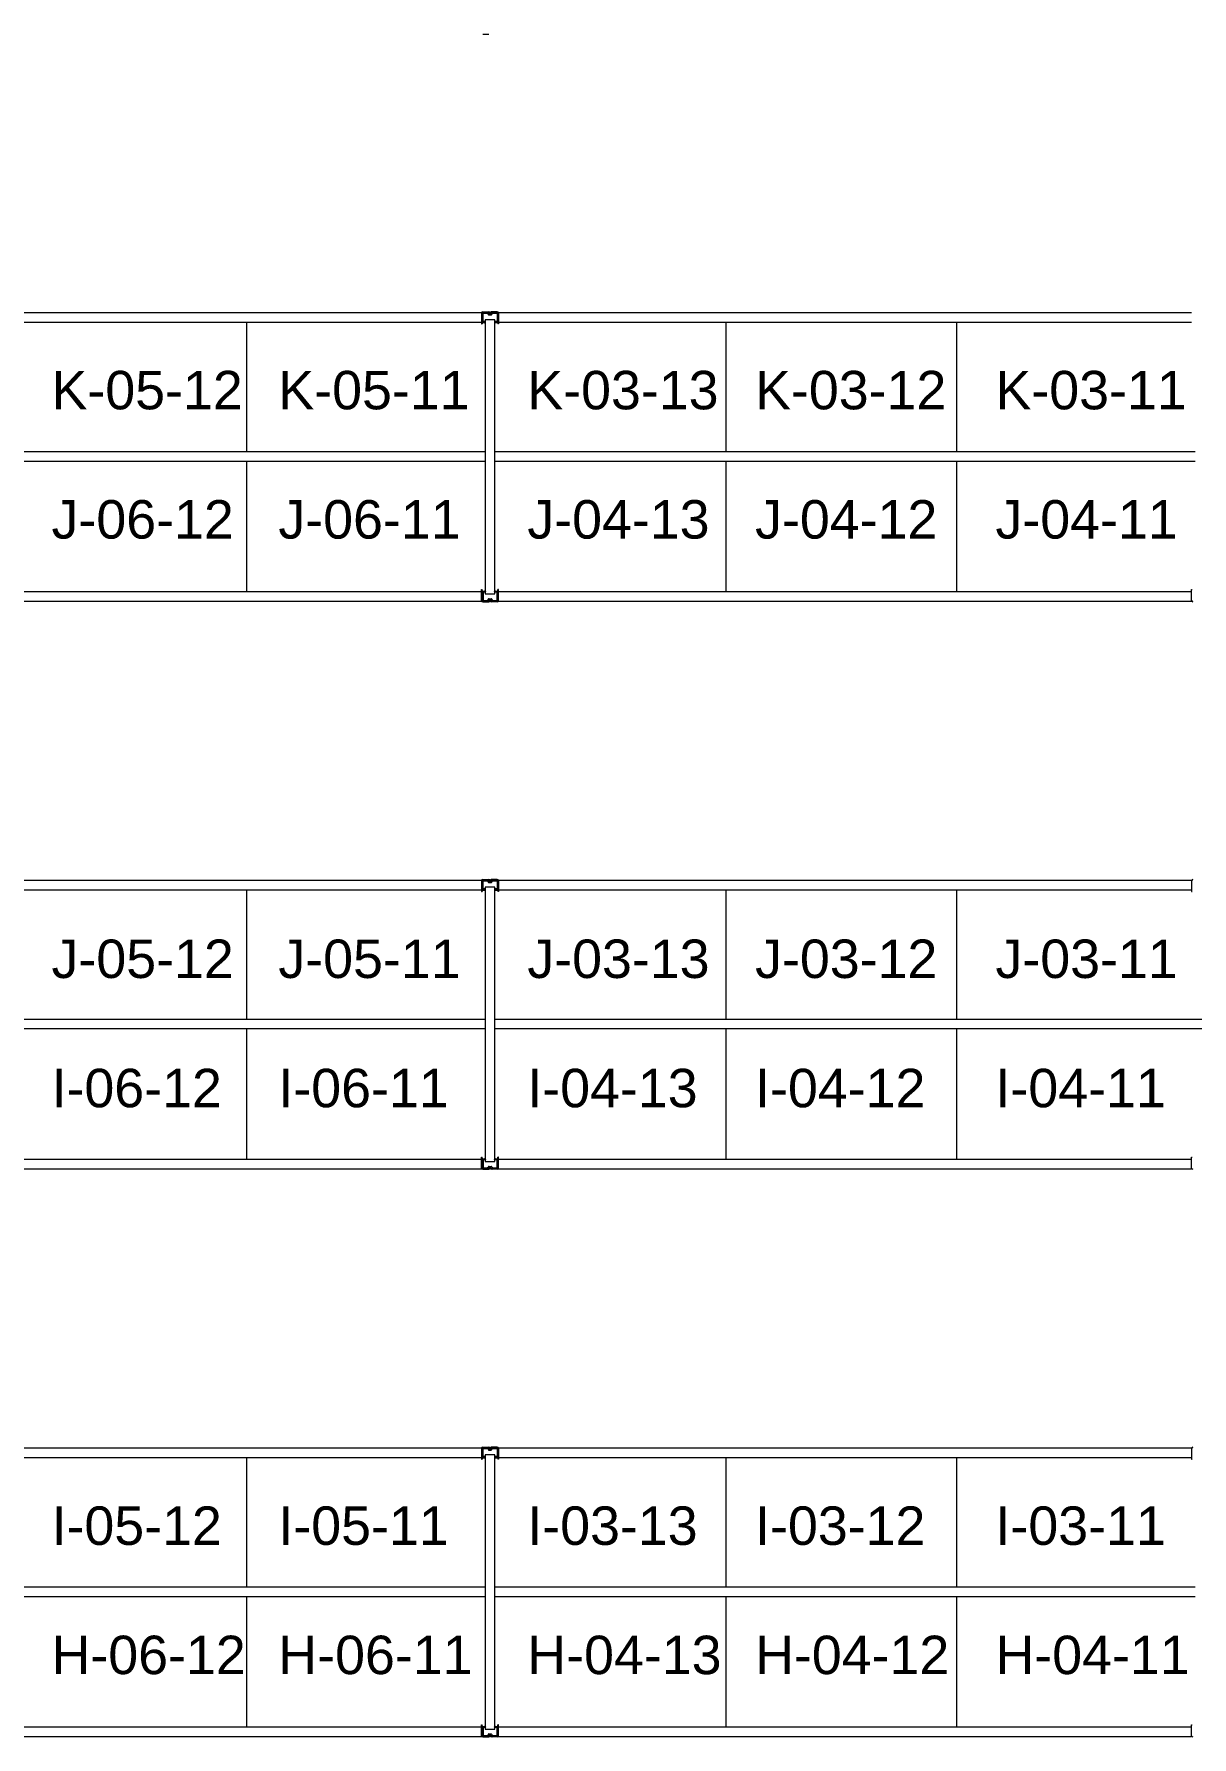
# Model space of a CAD drawing. Header units: inches. Extents: x 2743 to 10591, y -1604 to 5792.
# Drawn here: x 4369.5 to 4610.3, y 4339.9 to 4693.9 of the extents above; entities that cross this region are included whole.
import ezdxf

# ---------------------------------------------------------------- set-up
doc = ezdxf.new("R2010")
doc.units = ezdxf.units.IN
doc.header["$LTSCALE"] = 0.1875
doc.header["$MEASUREMENT"] = 0
for name, color, linetype, lineweight in [('22 Dimension', 7, 'Continuous', 5), ('32 Echelle', 160, 'Continuous', 15), ('33 Poutre', 30, 'Continuous', 15)]:
    doc.layers.add(name, color=color, linetype=linetype, lineweight=lineweight)
doc.styles.add('arial', font='')
doc.styles.get('arial').set_extended_font_data('Arial')

msp = doc.modelspace()

# ---------------------------------------------------------------- hatches: boundary and pattern name
at = {"layer": '32 Echelle'}
for points in [[(4463.33373, 4633.81503), (4463.33373, 4634.00253), (4463.14623, 4634.00253)], [(4463.33373, 4633.81503), (4463.33373, 4634.00253), (4463.14623, 4634.00253)], [(4465.33373, 4633.81503), (4465.33373, 4634.00253), (4465.52123, 4634.00253)], [(4465.33373, 4633.81503), (4465.33373, 4634.00253), (4465.52123, 4634.00253)], [(4463.33373, 4578.19003), (4463.33373, 4578.00253), (4463.14623, 4578.00253)], [(4463.33373, 4578.19003), (4463.33373, 4578.00253), (4463.14623, 4578.00253)], [(4465.33373, 4578.19003), (4465.33373, 4578.00253), (4465.52123, 4578.00253)], [(4465.33373, 4578.19003), (4465.33373, 4578.00253), (4465.52123, 4578.00253)], [(4463.33373, 4515.81503), (4463.33373, 4516.00253), (4463.14623, 4516.00253)], [(4463.33373, 4515.81503), (4463.33373, 4516.00253), (4463.14623, 4516.00253)], [(4465.33373, 4515.81503), (4465.33373, 4516.00253), (4465.52123, 4516.00253)], [(4465.33373, 4515.81503), (4465.33373, 4516.00253), (4465.52123, 4516.00253)], [(4463.33373, 4460.19003), (4463.33373, 4460.00253), (4463.14623, 4460.00253)], [(4463.33373, 4460.19003), (4463.33373, 4460.00253), (4463.14623, 4460.00253)], [(4465.33373, 4460.19003), (4465.33373, 4460.00253), (4465.52123, 4460.00253)], [(4465.33373, 4460.19003), (4465.33373, 4460.00253), (4465.52123, 4460.00253)], [(4463.33373, 4397.81503), (4463.33373, 4398.00253), (4463.14623, 4398.00253)], [(4463.33373, 4397.81503), (4463.33373, 4398.00253), (4463.14623, 4398.00253)], [(4465.33373, 4397.81503), (4465.33373, 4398.00253), (4465.52123, 4398.00253)], [(4465.33373, 4397.81503), (4465.33373, 4398.00253), (4465.52123, 4398.00253)], [(4463.33373, 4342.19003), (4463.33373, 4342.00253), (4463.14623, 4342.00253)], [(4463.33373, 4342.19003), (4463.33373, 4342.00253), (4463.14623, 4342.00253)], [(4465.33373, 4342.19003), (4465.33373, 4342.00253), (4465.52123, 4342.00253)], [(4465.33373, 4342.19003), (4465.33373, 4342.00253), (4465.52123, 4342.00253)]]:
    msp.add_hatch(color=256, dxfattribs=at).paths.add_polyline_path(points)

# ---------------------------------------------------------------- linework, layer by layer
at = {"layer": '22 Dimension'}
for p, q in [((4413.70873, 4634.00253), (4413.70873, 4607.00253)), ((4513.33373, 4634.00253), (4513.33373, 4607.00253)), ((4561.33373, 4634.00253), (4561.33373, 4607.00253)), ((4463.33373, 4607.00253), (4170.08373, 4607.00253)), ((4610.95873, 4607.00253), (4465.33373, 4607.00253)), ((4463.33373, 4605.00253), (4170.08373, 4605.00253)), ((4413.70873, 4605.00253), (4413.70873, 4578.00253)), ((4610.95873, 4605.00253), (4465.33373, 4605.00253)), ((4513.33373, 4605.00253), (4513.33373, 4578.00253)), ((4561.33373, 4605.00253), (4561.33373, 4578.00253)), ((4413.70873, 4516.00253), (4413.70873, 4489.00253)), ((4513.33373, 4516.00253), (4513.33373, 4489.00253)), ((4561.33373, 4516.00253), (4561.33373, 4489.00253)), ((4463.33373, 4489.00253), (4317.70873, 4489.00253)), ((4758.58373, 4489.00253), (4465.33373, 4489.00253)), ((4463.33373, 4487.08616), (4317.70873, 4487.08616)), ((4413.70873, 4487.08616), (4413.70873, 4460.00253)), ((4758.58373, 4487.08616), (4465.33373, 4487.08616)), ((4513.33373, 4487.08616), (4513.33373, 4460.00253)), ((4561.33373, 4487.08616), (4561.33373, 4460.00253)), ((4413.70873, 4398.00253), (4413.70873, 4371.00253)), ((4513.33373, 4398.00253), (4513.33373, 4371.00253)), ((4561.33373, 4398.00253), (4561.33373, 4371.00253)), ((4463.33373, 4371.00253), (4317.70873, 4371.00253)), ((4463.33373, 4369.00253), (4317.70873, 4369.00253)), ((4413.70873, 4369.00253), (4413.70873, 4342.00253)), ((4610.95873, 4371.00253), (4465.33373, 4371.00253)), ((4610.95873, 4369.00253), (4465.33373, 4369.00253)), ((4513.33373, 4369.00253), (4513.33373, 4342.00253)), ((4561.33373, 4369.00253), (4561.33373, 4342.00253))]:
    msp.add_line(p, q, dxfattribs=at)
at = {"layer": '32 Echelle', "linetype": 'Continuous', "lineweight": 25}
for p, q in [((4462.70877, 4635.81878), (4462.70877, 4634.18628)), ((4462.70877, 4635.81878), (4462.70877, 4634.18628)), ((4462.79877, 4634.18628), (4462.79877, 4635.81878)), ((4462.79877, 4634.18628), (4462.79877, 4635.81878)), ((4463.82136, 4636.00253), (4462.89252, 4636.00253)), ((4463.82136, 4636.00253), (4462.89252, 4636.00253)), ((4462.89252, 4635.91253), (4463.82136, 4635.91253)), ((4462.89252, 4635.91253), (4463.82136, 4635.91253)), ((4463.30877, 4634.09253), (4462.89252, 4634.09253)), ((4463.30877, 4634.09253), (4462.89252, 4634.09253)), ((4462.89252, 4634.00253), (4463.30877, 4634.00253)), ((4462.89252, 4634.00253), (4463.30877, 4634.00253)), ((4463.30877, 4634.00253), (4463.30877, 4634.09253)), ((4463.30877, 4634.00253), (4463.30877, 4634.09253)), ((4463.91102, 4635.84619), (4463.95493, 4635.70256)), ((4463.91102, 4635.84619), (4463.95493, 4635.70256)), ((4464.041, 4635.72887), (4463.99708, 4635.8725)), ((4464.041, 4635.72887), (4463.99708, 4635.8725)), ((4464.53681, 4635.66253), (4464.13065, 4635.66253)), ((4464.53681, 4635.66253), (4464.13065, 4635.66253)), ((4464.13065, 4635.57253), (4464.53681, 4635.57253)), ((4464.13065, 4635.57253), (4464.53681, 4635.57253)), ((4464.67038, 4635.8725), (4464.62647, 4635.72887)), ((4464.67038, 4635.8725), (4464.62647, 4635.72887)), ((4464.71254, 4635.70256), (4464.75645, 4635.84619)), ((4464.71254, 4635.70256), (4464.75645, 4635.84619)), ((4465.77494, 4636.00253), (4464.8461, 4636.00253)), ((4465.77494, 4636.00253), (4464.8461, 4636.00253)), ((4464.8461, 4635.91253), (4465.77494, 4635.91253)), ((4464.8461, 4635.91253), (4465.77494, 4635.91253)), ((4465.77494, 4634.09253), (4465.35869, 4634.09253)), ((4465.35869, 4634.09253), (4465.35869, 4634.00253)), ((4465.77494, 4634.09253), (4465.35869, 4634.09253)), ((4465.35869, 4634.09253), (4465.35869, 4634.00253)), ((4465.35869, 4634.00253), (4465.77494, 4634.00253)), ((4465.35869, 4634.00253), (4465.77494, 4634.00253)), ((4465.86869, 4635.81878), (4465.86869, 4634.18628)), ((4465.86869, 4635.81878), (4465.86869, 4634.18628)), ((4465.95869, 4634.18628), (4465.95869, 4635.81878)), ((4465.95869, 4634.18628), (4465.95869, 4635.81878)), ((4462.70877, 4576.18628), (4462.70877, 4577.81878)), ((4462.70877, 4576.18628), (4462.70877, 4577.81878)), ((4462.79877, 4577.81878), (4462.79877, 4576.18628)), ((4462.79877, 4577.81878), (4462.79877, 4576.18628)), ((4462.89252, 4578.00253), (4463.30877, 4578.00253)), ((4462.89252, 4578.00253), (4463.30877, 4578.00253)), ((4463.30877, 4577.91253), (4462.89252, 4577.91253)), ((4463.30877, 4577.91253), (4462.89252, 4577.91253)), ((4463.30877, 4578.00253), (4463.30877, 4577.91253)), ((4463.30877, 4578.00253), (4463.30877, 4577.91253)), ((4465.35869, 4578.00253), (4465.77494, 4578.00253)), ((4465.35869, 4577.91253), (4465.35869, 4578.00253)), ((4465.35869, 4578.00253), (4465.77494, 4578.00253)), ((4465.35869, 4577.91253), (4465.35869, 4578.00253)), ((4465.77494, 4577.91253), (4465.35869, 4577.91253)), ((4465.77494, 4577.91253), (4465.35869, 4577.91253)), ((4465.86869, 4576.18628), (4465.86869, 4577.81878)), ((4465.86869, 4576.18628), (4465.86869, 4577.81878)), ((4465.95869, 4577.81878), (4465.95869, 4576.18628)), ((4465.95869, 4577.81878), (4465.95869, 4576.18628)), ((4462.89252, 4576.09253), (4463.82136, 4576.09253)), ((4462.89252, 4576.09253), (4463.82136, 4576.09253)), ((4463.82136, 4576.00253), (4462.89252, 4576.00253)), ((4463.82136, 4576.00253), (4462.89252, 4576.00253)), ((4463.91102, 4576.15887), (4463.95493, 4576.3025)), ((4463.91102, 4576.15887), (4463.95493, 4576.3025)), ((4464.041, 4576.27619), (4463.99708, 4576.13256)), ((4464.041, 4576.27619), (4463.99708, 4576.13256)), ((4464.13065, 4576.43253), (4464.53681, 4576.43253)), ((4464.13065, 4576.43253), (4464.53681, 4576.43253)), ((4464.53681, 4576.34253), (4464.13065, 4576.34253)), ((4464.53681, 4576.34253), (4464.13065, 4576.34253)), ((4464.67038, 4576.13256), (4464.62647, 4576.27619)), ((4464.67038, 4576.13256), (4464.62647, 4576.27619)), ((4464.71254, 4576.3025), (4464.75645, 4576.15887)), ((4464.71254, 4576.3025), (4464.75645, 4576.15887)), ((4464.8461, 4576.09253), (4465.77494, 4576.09253)), ((4464.8461, 4576.09253), (4465.77494, 4576.09253)), ((4465.77494, 4576.00253), (4464.8461, 4576.00253)), ((4465.77494, 4576.00253), (4464.8461, 4576.00253)), ((4462.70877, 4517.81878), (4462.70877, 4516.18628)), ((4462.70877, 4517.81878), (4462.70877, 4516.18628)), ((4462.79877, 4516.18628), (4462.79877, 4517.81878)), ((4462.79877, 4516.18628), (4462.79877, 4517.81878)), ((4463.82136, 4518.00253), (4462.89252, 4518.00253)), ((4463.82136, 4518.00253), (4462.89252, 4518.00253)), ((4462.89252, 4517.91253), (4463.82136, 4517.91253)), ((4462.89252, 4517.91253), (4463.82136, 4517.91253)), ((4463.91102, 4517.84619), (4463.95493, 4517.70256)), ((4463.91102, 4517.84619), (4463.95493, 4517.70256)), ((4464.041, 4517.72887), (4463.99708, 4517.8725)), ((4464.041, 4517.72887), (4463.99708, 4517.8725)), ((4464.53681, 4517.66253), (4464.13065, 4517.66253)), ((4464.53681, 4517.66253), (4464.13065, 4517.66253)), ((4464.13065, 4517.57253), (4464.53681, 4517.57253)), ((4464.13065, 4517.57253), (4464.53681, 4517.57253)), ((4464.67038, 4517.8725), (4464.62647, 4517.72887)), ((4464.67038, 4517.8725), (4464.62647, 4517.72887)), ((4464.71254, 4517.70256), (4464.75645, 4517.84619)), ((4464.71254, 4517.70256), (4464.75645, 4517.84619)), ((4465.77494, 4518.00253), (4464.8461, 4518.00253)), ((4465.77494, 4518.00253), (4464.8461, 4518.00253)), ((4464.8461, 4517.91253), (4465.77494, 4517.91253)), ((4464.8461, 4517.91253), (4465.77494, 4517.91253)), ((4465.86869, 4517.81878), (4465.86869, 4516.18628)), ((4465.86869, 4517.81878), (4465.86869, 4516.18628)), ((4465.95869, 4516.18628), (4465.95869, 4517.81878)), ((4465.95869, 4516.18628), (4465.95869, 4517.81878)), ((4463.30877, 4516.09253), (4462.89252, 4516.09253)), ((4463.30877, 4516.09253), (4462.89252, 4516.09253)), ((4462.89252, 4516.00253), (4463.30877, 4516.00253)), ((4462.89252, 4516.00253), (4463.30877, 4516.00253)), ((4463.30877, 4516.00253), (4463.30877, 4516.09253)), ((4463.30877, 4516.00253), (4463.30877, 4516.09253)), ((4465.77494, 4516.09253), (4465.35869, 4516.09253)), ((4465.35869, 4516.09253), (4465.35869, 4516.00253)), ((4465.77494, 4516.09253), (4465.35869, 4516.09253)), ((4465.35869, 4516.09253), (4465.35869, 4516.00253)), ((4465.35869, 4516.00253), (4465.77494, 4516.00253)), ((4465.35869, 4516.00253), (4465.77494, 4516.00253)), ((4462.70877, 4458.18628), (4462.70877, 4459.81878)), ((4462.70877, 4458.18628), (4462.70877, 4459.81878)), ((4462.79877, 4459.81878), (4462.79877, 4458.18628)), ((4462.79877, 4459.81878), (4462.79877, 4458.18628)), ((4462.89252, 4460.00253), (4463.30877, 4460.00253)), ((4462.89252, 4460.00253), (4463.30877, 4460.00253)), ((4463.30877, 4459.91253), (4462.89252, 4459.91253)), ((4463.30877, 4459.91253), (4462.89252, 4459.91253)), ((4462.89252, 4458.09253), (4463.82136, 4458.09253)), ((4462.89252, 4458.09253), (4463.82136, 4458.09253)), ((4463.82136, 4458.00253), (4462.89252, 4458.00253)), ((4463.82136, 4458.00253), (4462.89252, 4458.00253)), ((4463.30877, 4460.00253), (4463.30877, 4459.91253)), ((4463.30877, 4460.00253), (4463.30877, 4459.91253)), ((4463.91102, 4458.15887), (4463.95493, 4458.3025)), ((4463.91102, 4458.15887), (4463.95493, 4458.3025)), ((4464.041, 4458.27619), (4463.99708, 4458.13256)), ((4464.041, 4458.27619), (4463.99708, 4458.13256)), ((4464.13065, 4458.43253), (4464.53681, 4458.43253)), ((4464.13065, 4458.43253), (4464.53681, 4458.43253)), ((4464.53681, 4458.34253), (4464.13065, 4458.34253)), ((4464.53681, 4458.34253), (4464.13065, 4458.34253)), ((4464.67038, 4458.13256), (4464.62647, 4458.27619)), ((4464.67038, 4458.13256), (4464.62647, 4458.27619)), ((4464.71254, 4458.3025), (4464.75645, 4458.15887)), ((4464.71254, 4458.3025), (4464.75645, 4458.15887)), ((4464.8461, 4458.09253), (4465.77494, 4458.09253)), ((4464.8461, 4458.09253), (4465.77494, 4458.09253)), ((4465.77494, 4458.00253), (4464.8461, 4458.00253)), ((4465.77494, 4458.00253), (4464.8461, 4458.00253)), ((4465.35869, 4460.00253), (4465.77494, 4460.00253)), ((4465.35869, 4459.91253), (4465.35869, 4460.00253)), ((4465.35869, 4460.00253), (4465.77494, 4460.00253)), ((4465.35869, 4459.91253), (4465.35869, 4460.00253)), ((4465.77494, 4459.91253), (4465.35869, 4459.91253)), ((4465.77494, 4459.91253), (4465.35869, 4459.91253)), ((4465.86869, 4458.18628), (4465.86869, 4459.81878)), ((4465.86869, 4458.18628), (4465.86869, 4459.81878)), ((4465.95869, 4459.81878), (4465.95869, 4458.18628)), ((4465.95869, 4459.81878), (4465.95869, 4458.18628)), ((4462.70877, 4399.81878), (4462.70877, 4398.18628)), ((4462.70877, 4399.81878), (4462.70877, 4398.18628)), ((4462.79877, 4398.18628), (4462.79877, 4399.81878)), ((4462.79877, 4398.18628), (4462.79877, 4399.81878)), ((4463.82136, 4400.00253), (4462.89252, 4400.00253)), ((4463.82136, 4400.00253), (4462.89252, 4400.00253)), ((4462.89252, 4399.91253), (4463.82136, 4399.91253)), ((4462.89252, 4399.91253), (4463.82136, 4399.91253)), ((4463.30877, 4398.09253), (4462.89252, 4398.09253)), ((4463.30877, 4398.09253), (4462.89252, 4398.09253)), ((4462.89252, 4398.00253), (4463.30877, 4398.00253)), ((4462.89252, 4398.00253), (4463.30877, 4398.00253)), ((4463.30877, 4398.00253), (4463.30877, 4398.09253)), ((4463.30877, 4398.00253), (4463.30877, 4398.09253)), ((4463.91102, 4399.84619), (4463.95493, 4399.70256)), ((4463.91102, 4399.84619), (4463.95493, 4399.70256)), ((4464.041, 4399.72887), (4463.99708, 4399.8725)), ((4464.041, 4399.72887), (4463.99708, 4399.8725)), ((4464.53681, 4399.66253), (4464.13065, 4399.66253)), ((4464.53681, 4399.66253), (4464.13065, 4399.66253)), ((4464.13065, 4399.57253), (4464.53681, 4399.57253)), ((4464.13065, 4399.57253), (4464.53681, 4399.57253)), ((4464.67038, 4399.8725), (4464.62647, 4399.72887)), ((4464.67038, 4399.8725), (4464.62647, 4399.72887)), ((4464.71254, 4399.70256), (4464.75645, 4399.84619)), ((4464.71254, 4399.70256), (4464.75645, 4399.84619)), ((4465.77494, 4400.00253), (4464.8461, 4400.00253)), ((4465.77494, 4400.00253), (4464.8461, 4400.00253)), ((4464.8461, 4399.91253), (4465.77494, 4399.91253)), ((4464.8461, 4399.91253), (4465.77494, 4399.91253)), ((4465.77494, 4398.09253), (4465.35869, 4398.09253)), ((4465.35869, 4398.09253), (4465.35869, 4398.00253)), ((4465.77494, 4398.09253), (4465.35869, 4398.09253)), ((4465.35869, 4398.09253), (4465.35869, 4398.00253)), ((4465.35869, 4398.00253), (4465.77494, 4398.00253)), ((4465.35869, 4398.00253), (4465.77494, 4398.00253)), ((4465.86869, 4399.81878), (4465.86869, 4398.18628)), ((4465.86869, 4399.81878), (4465.86869, 4398.18628)), ((4465.95869, 4398.18628), (4465.95869, 4399.81878)), ((4465.95869, 4398.18628), (4465.95869, 4399.81878)), ((4462.70877, 4340.18628), (4462.70877, 4341.81878)), ((4462.70877, 4340.18628), (4462.70877, 4341.81878)), ((4462.79877, 4341.81878), (4462.79877, 4340.18628)), ((4462.79877, 4341.81878), (4462.79877, 4340.18628)), ((4462.89252, 4342.00253), (4463.30877, 4342.00253)), ((4462.89252, 4342.00253), (4463.30877, 4342.00253)), ((4463.30877, 4341.91253), (4462.89252, 4341.91253)), ((4463.30877, 4341.91253), (4462.89252, 4341.91253)), ((4462.89252, 4340.09253), (4463.82136, 4340.09253)), ((4462.89252, 4340.09253), (4463.82136, 4340.09253)), ((4463.30877, 4342.00253), (4463.30877, 4341.91253)), ((4463.30877, 4342.00253), (4463.30877, 4341.91253)), ((4463.91102, 4340.15887), (4463.95493, 4340.3025)), ((4463.91102, 4340.15887), (4463.95493, 4340.3025)), ((4464.041, 4340.27619), (4463.99708, 4340.13256)), ((4464.041, 4340.27619), (4463.99708, 4340.13256)), ((4464.13065, 4340.43253), (4464.53681, 4340.43253)), ((4464.13065, 4340.43253), (4464.53681, 4340.43253)), ((4464.53681, 4340.34253), (4464.13065, 4340.34253)), ((4464.53681, 4340.34253), (4464.13065, 4340.34253)), ((4464.67038, 4340.13256), (4464.62647, 4340.27619)), ((4464.67038, 4340.13256), (4464.62647, 4340.27619)), ((4464.71254, 4340.3025), (4464.75645, 4340.15887)), ((4464.71254, 4340.3025), (4464.75645, 4340.15887)), ((4464.8461, 4340.09253), (4465.77494, 4340.09253)), ((4464.8461, 4340.09253), (4465.77494, 4340.09253)), ((4465.35869, 4342.00253), (4465.77494, 4342.00253)), ((4465.35869, 4341.91253), (4465.35869, 4342.00253)), ((4465.35869, 4342.00253), (4465.77494, 4342.00253)), ((4465.35869, 4341.91253), (4465.35869, 4342.00253)), ((4465.77494, 4341.91253), (4465.35869, 4341.91253)), ((4465.77494, 4341.91253), (4465.35869, 4341.91253)), ((4465.86869, 4340.18628), (4465.86869, 4341.81878)), ((4465.86869, 4340.18628), (4465.86869, 4341.81878)), ((4465.95869, 4341.81878), (4465.95869, 4340.18628)), ((4465.95869, 4341.81878), (4465.95869, 4340.18628)), ((4463.82136, 4340.00253), (4462.89252, 4340.00253)), ((4463.82136, 4340.00253), (4462.89252, 4340.00253)), ((4465.77494, 4340.00253), (4464.8461, 4340.00253)), ((4465.77494, 4340.00253), (4464.8461, 4340.00253))]:
    msp.add_line(p, q, dxfattribs=at)
at = {"layer": '32 Echelle'}
for p, q in [((4463.33373, 4634.00253), (4463.14623, 4634.00253)), ((4463.33373, 4633.81503), (4463.14623, 4634.00253)), ((4463.33373, 4634.00253), (4463.14623, 4634.00253)), ((4463.33373, 4633.81503), (4463.14623, 4634.00253)), ((4465.33373, 4634.50253), (4463.33373, 4634.50253)), ((4463.33373, 4634.50253), (4463.33373, 4577.50253)), ((4465.33373, 4634.50253), (4463.33373, 4634.50253)), ((4463.33373, 4634.50253), (4463.33373, 4577.50253)), ((4463.33373, 4633.81503), (4463.33373, 4634.00253)), ((4463.33373, 4633.81503), (4463.33373, 4634.00253)), ((4465.33373, 4577.50253), (4465.33373, 4634.50253)), ((4465.33373, 4577.50253), (4465.33373, 4634.50253)), ((4465.33373, 4634.00253), (4465.52123, 4634.00253)), ((4465.33373, 4633.81503), (4465.33373, 4634.00253)), ((4465.33373, 4633.81503), (4465.52123, 4634.00253)), ((4465.33373, 4634.00253), (4465.52123, 4634.00253)), ((4465.33373, 4633.81503), (4465.33373, 4634.00253)), ((4465.33373, 4633.81503), (4465.52123, 4634.00253)), ((4463.33373, 4578.19003), (4463.14623, 4578.00253)), ((4463.33373, 4578.19003), (4463.14623, 4578.00253)), ((4463.33373, 4578.00253), (4463.14623, 4578.00253)), ((4463.33373, 4578.00253), (4463.14623, 4578.00253)), ((4463.33373, 4578.19003), (4463.33373, 4578.00253)), ((4463.33373, 4578.19003), (4463.33373, 4578.00253)), ((4463.33373, 4577.50253), (4465.33373, 4577.50253)), ((4463.33373, 4577.50253), (4465.33373, 4577.50253)), ((4465.33373, 4578.19003), (4465.33373, 4578.00253)), ((4465.33373, 4578.19003), (4465.52123, 4578.00253)), ((4465.33373, 4578.19003), (4465.33373, 4578.00253)), ((4465.33373, 4578.19003), (4465.52123, 4578.00253)), ((4465.33373, 4578.00253), (4465.52123, 4578.00253)), ((4465.33373, 4578.00253), (4465.52123, 4578.00253)), ((4463.33373, 4516.00253), (4463.14623, 4516.00253)), ((4463.33373, 4515.81503), (4463.14623, 4516.00253)), ((4463.33373, 4516.00253), (4463.14623, 4516.00253)), ((4463.33373, 4515.81503), (4463.14623, 4516.00253)), ((4465.33373, 4516.50253), (4463.33373, 4516.50253)), ((4463.33373, 4516.50253), (4463.33373, 4459.50253)), ((4465.33373, 4516.50253), (4463.33373, 4516.50253)), ((4463.33373, 4516.50253), (4463.33373, 4459.50253)), ((4463.33373, 4515.81503), (4463.33373, 4516.00253)), ((4463.33373, 4515.81503), (4463.33373, 4516.00253)), ((4465.33373, 4459.50253), (4465.33373, 4516.50253)), ((4465.33373, 4459.50253), (4465.33373, 4516.50253)), ((4465.33373, 4516.00253), (4465.52123, 4516.00253)), ((4465.33373, 4515.81503), (4465.33373, 4516.00253)), ((4465.33373, 4515.81503), (4465.52123, 4516.00253)), ((4465.33373, 4516.00253), (4465.52123, 4516.00253)), ((4465.33373, 4515.81503), (4465.33373, 4516.00253)), ((4465.33373, 4515.81503), (4465.52123, 4516.00253)), ((4463.33373, 4460.19003), (4463.14623, 4460.00253)), ((4463.33373, 4460.19003), (4463.14623, 4460.00253)), ((4463.33373, 4460.00253), (4463.14623, 4460.00253)), ((4463.33373, 4460.00253), (4463.14623, 4460.00253)), ((4463.33373, 4460.19003), (4463.33373, 4460.00253)), ((4463.33373, 4460.19003), (4463.33373, 4460.00253)), ((4463.33373, 4459.50253), (4465.33373, 4459.50253)), ((4463.33373, 4459.50253), (4465.33373, 4459.50253)), ((4465.33373, 4460.19003), (4465.33373, 4460.00253)), ((4465.33373, 4460.19003), (4465.52123, 4460.00253)), ((4465.33373, 4460.19003), (4465.33373, 4460.00253)), ((4465.33373, 4460.19003), (4465.52123, 4460.00253)), ((4465.33373, 4460.00253), (4465.52123, 4460.00253)), ((4465.33373, 4460.00253), (4465.52123, 4460.00253)), ((4463.33373, 4398.00253), (4463.14623, 4398.00253)), ((4463.33373, 4397.81503), (4463.14623, 4398.00253)), ((4463.33373, 4398.00253), (4463.14623, 4398.00253)), ((4463.33373, 4397.81503), (4463.14623, 4398.00253)), ((4465.33373, 4398.50253), (4463.33373, 4398.50253)), ((4463.33373, 4398.50253), (4463.33373, 4341.50253)), ((4465.33373, 4398.50253), (4463.33373, 4398.50253)), ((4463.33373, 4398.50253), (4463.33373, 4341.50253)), ((4463.33373, 4397.81503), (4463.33373, 4398.00253)), ((4463.33373, 4397.81503), (4463.33373, 4398.00253)), ((4465.33373, 4341.50253), (4465.33373, 4398.50253)), ((4465.33373, 4341.50253), (4465.33373, 4398.50253)), ((4465.33373, 4398.00253), (4465.52123, 4398.00253)), ((4465.33373, 4397.81503), (4465.33373, 4398.00253)), ((4465.33373, 4397.81503), (4465.52123, 4398.00253)), ((4465.33373, 4398.00253), (4465.52123, 4398.00253)), ((4465.33373, 4397.81503), (4465.33373, 4398.00253)), ((4465.33373, 4397.81503), (4465.52123, 4398.00253)), ((4463.33373, 4342.19003), (4463.14623, 4342.00253)), ((4463.33373, 4342.19003), (4463.14623, 4342.00253)), ((4463.33373, 4342.00253), (4463.14623, 4342.00253)), ((4463.33373, 4342.00253), (4463.14623, 4342.00253)), ((4463.33373, 4342.19003), (4463.33373, 4342.00253)), ((4463.33373, 4342.19003), (4463.33373, 4342.00253)), ((4463.33373, 4341.50253), (4465.33373, 4341.50253)), ((4463.33373, 4341.50253), (4465.33373, 4341.50253)), ((4465.33373, 4342.19003), (4465.33373, 4342.00253)), ((4465.33373, 4342.19003), (4465.52123, 4342.00253)), ((4465.33373, 4342.19003), (4465.33373, 4342.00253)), ((4465.33373, 4342.19003), (4465.52123, 4342.00253)), ((4465.33373, 4342.00253), (4465.52123, 4342.00253)), ((4465.33373, 4342.00253), (4465.52123, 4342.00253))]:
    msp.add_line(p, q, dxfattribs=at)
at = {"layer": '32 Echelle', "linetype": 'Continuous', "lineweight": 25}
for centre, radius, start, end in [((4462.89252, 4635.81878), 0.18375, 90, 180), ((4462.89252, 4635.81878), 0.18375, 90, 180), ((4462.89252, 4634.18628), 0.18375, 180, 270), ((4462.89252, 4634.18628), 0.18375, 180, 270), ((4462.89252, 4635.81878), 0.09375, 90, 180), ((4462.89252, 4635.81878), 0.09375, 90, 180), ((4462.89252, 4634.18628), 0.09375, 180, 270), ((4462.89252, 4634.18628), 0.09375, 180, 270), ((4463.82136, 4635.81878), 0.18375, 17, 90), ((4463.82136, 4635.81878), 0.18375, 17, 90), ((4463.82136, 4635.81878), 0.09375, 17, 90), ((4463.82136, 4635.81878), 0.09375, 17, 90), ((4464.13065, 4635.75628), 0.18375, 197, 270), ((4464.13065, 4635.75628), 0.18375, 197, 270), ((4464.13065, 4635.75628), 0.09375, 197, 270), ((4464.13065, 4635.75628), 0.09375, 197, 270), ((4464.53681, 4635.75628), 0.09375, 270, 343), ((4464.53681, 4635.75628), 0.09375, 270, 343), ((4464.53681, 4635.75628), 0.18375, 270, 343), ((4464.53681, 4635.75628), 0.18375, 270, 343), ((4464.8461, 4635.81878), 0.18375, 90, 163), ((4464.8461, 4635.81878), 0.18375, 90, 163), ((4464.8461, 4635.81878), 0.09375, 90, 163), ((4464.8461, 4635.81878), 0.09375, 90, 163), ((4465.77494, 4635.81878), 0.18375, 0, 90), ((4465.77494, 4635.81878), 0.18375, 0, 90), ((4465.77494, 4635.81878), 0.09375, 0, 90), ((4465.77494, 4635.81878), 0.09375, 0, 90), ((4465.77494, 4634.18628), 0.09375, 270, 0), ((4465.77494, 4634.18628), 0.18375, 270, 0), ((4465.77494, 4634.18628), 0.09375, 270, 0), ((4465.77494, 4634.18628), 0.18375, 270, 0), ((4462.89252, 4577.81878), 0.18375, 90, 180), ((4462.89252, 4577.81878), 0.18375, 90, 180), ((4462.89252, 4577.81878), 0.09375, 90, 180), ((4462.89252, 4577.81878), 0.09375, 90, 180), ((4465.77494, 4577.81878), 0.18375, 0, 90), ((4465.77494, 4577.81878), 0.18375, 0, 90), ((4465.77494, 4577.81878), 0.09375, 0, 90), ((4465.77494, 4577.81878), 0.09375, 0, 90), ((4462.89252, 4576.18628), 0.18375, 180, 270), ((4462.89252, 4576.18628), 0.18375, 180, 270), ((4462.89252, 4576.18628), 0.09375, 180, 270), ((4462.89252, 4576.18628), 0.09375, 180, 270), ((4463.82136, 4576.18628), 0.09375, 270, 343), ((4463.82136, 4576.18628), 0.09375, 270, 343), ((4463.82136, 4576.18628), 0.18375, 270, 343), ((4463.82136, 4576.18628), 0.18375, 270, 343), ((4464.13065, 4576.24878), 0.18375, 90, 163), ((4464.13065, 4576.24878), 0.18375, 90, 163), ((4464.13065, 4576.24878), 0.09375, 90, 163), ((4464.13065, 4576.24878), 0.09375, 90, 163), ((4464.53681, 4576.24878), 0.18375, 17, 90), ((4464.53681, 4576.24878), 0.18375, 17, 90), ((4464.53681, 4576.24878), 0.09375, 17, 90), ((4464.53681, 4576.24878), 0.09375, 17, 90), ((4464.8461, 4576.18628), 0.18375, 197, 270), ((4464.8461, 4576.18628), 0.18375, 197, 270), ((4464.8461, 4576.18628), 0.09375, 197, 270), ((4464.8461, 4576.18628), 0.09375, 197, 270), ((4465.77494, 4576.18628), 0.09375, 270, 0), ((4465.77494, 4576.18628), 0.18375, 270, 0), ((4465.77494, 4576.18628), 0.09375, 270, 0), ((4465.77494, 4576.18628), 0.18375, 270, 0), ((4462.89252, 4517.81878), 0.18375, 90, 180), ((4462.89252, 4517.81878), 0.18375, 90, 180), ((4462.89252, 4517.81878), 0.09375, 90, 180), ((4462.89252, 4517.81878), 0.09375, 90, 180), ((4463.82136, 4517.81878), 0.18375, 17, 90), ((4463.82136, 4517.81878), 0.18375, 17, 90), ((4463.82136, 4517.81878), 0.09375, 17, 90), ((4463.82136, 4517.81878), 0.09375, 17, 90), ((4464.13065, 4517.75628), 0.18375, 197, 270), ((4464.13065, 4517.75628), 0.18375, 197, 270), ((4464.13065, 4517.75628), 0.09375, 197, 270), ((4464.13065, 4517.75628), 0.09375, 197, 270), ((4464.53681, 4517.75628), 0.09375, 270, 343), ((4464.53681, 4517.75628), 0.09375, 270, 343), ((4464.53681, 4517.75628), 0.18375, 270, 343), ((4464.53681, 4517.75628), 0.18375, 270, 343), ((4464.8461, 4517.81878), 0.18375, 90, 163), ((4464.8461, 4517.81878), 0.18375, 90, 163), ((4464.8461, 4517.81878), 0.09375, 90, 163), ((4464.8461, 4517.81878), 0.09375, 90, 163), ((4465.77494, 4517.81878), 0.18375, 0, 90), ((4465.77494, 4517.81878), 0.18375, 0, 90), ((4465.77494, 4517.81878), 0.09375, 0, 90), ((4465.77494, 4517.81878), 0.09375, 0, 90), ((4462.89252, 4516.18628), 0.18375, 180, 270), ((4462.89252, 4516.18628), 0.18375, 180, 270), ((4462.89252, 4516.18628), 0.09375, 180, 270), ((4462.89252, 4516.18628), 0.09375, 180, 270), ((4465.77494, 4516.18628), 0.09375, 270, 0), ((4465.77494, 4516.18628), 0.18375, 270, 0), ((4465.77494, 4516.18628), 0.09375, 270, 0), ((4465.77494, 4516.18628), 0.18375, 270, 0), ((4462.89252, 4459.81878), 0.18375, 90, 180), ((4462.89252, 4459.81878), 0.18375, 90, 180), ((4462.89252, 4458.18628), 0.18375, 180, 270), ((4462.89252, 4458.18628), 0.18375, 180, 270), ((4462.89252, 4459.81878), 0.09375, 90, 180), ((4462.89252, 4459.81878), 0.09375, 90, 180), ((4462.89252, 4458.18628), 0.09375, 180, 270), ((4462.89252, 4458.18628), 0.09375, 180, 270), ((4463.82136, 4458.18628), 0.09375, 270, 343), ((4463.82136, 4458.18628), 0.09375, 270, 343), ((4463.82136, 4458.18628), 0.18375, 270, 343), ((4463.82136, 4458.18628), 0.18375, 270, 343), ((4464.13065, 4458.24878), 0.18375, 90, 163), ((4464.13065, 4458.24878), 0.18375, 90, 163), ((4464.13065, 4458.24878), 0.09375, 90, 163), ((4464.13065, 4458.24878), 0.09375, 90, 163), ((4464.53681, 4458.24878), 0.18375, 17, 90), ((4464.53681, 4458.24878), 0.18375, 17, 90), ((4464.53681, 4458.24878), 0.09375, 17, 90), ((4464.53681, 4458.24878), 0.09375, 17, 90), ((4464.8461, 4458.18628), 0.18375, 197, 270), ((4464.8461, 4458.18628), 0.18375, 197, 270), ((4464.8461, 4458.18628), 0.09375, 197, 270), ((4464.8461, 4458.18628), 0.09375, 197, 270), ((4465.77494, 4459.81878), 0.18375, 0, 90), ((4465.77494, 4459.81878), 0.18375, 0, 90), ((4465.77494, 4459.81878), 0.09375, 0, 90), ((4465.77494, 4459.81878), 0.09375, 0, 90), ((4465.77494, 4458.18628), 0.09375, 270, 0), ((4465.77494, 4458.18628), 0.18375, 270, 0), ((4465.77494, 4458.18628), 0.09375, 270, 0), ((4465.77494, 4458.18628), 0.18375, 270, 0), ((4462.89252, 4399.81878), 0.18375, 90, 180), ((4462.89252, 4399.81878), 0.18375, 90, 180), ((4462.89252, 4398.18628), 0.18375, 180, 270), ((4462.89252, 4398.18628), 0.18375, 180, 270), ((4462.89252, 4399.81878), 0.09375, 90, 180), ((4462.89252, 4399.81878), 0.09375, 90, 180), ((4462.89252, 4398.18628), 0.09375, 180, 270), ((4462.89252, 4398.18628), 0.09375, 180, 270), ((4463.82136, 4399.81878), 0.18375, 17, 90), ((4463.82136, 4399.81878), 0.18375, 17, 90), ((4463.82136, 4399.81878), 0.09375, 17, 90), ((4463.82136, 4399.81878), 0.09375, 17, 90), ((4464.13065, 4399.75628), 0.18375, 197, 270), ((4464.13065, 4399.75628), 0.18375, 197, 270), ((4464.13065, 4399.75628), 0.09375, 197, 270), ((4464.13065, 4399.75628), 0.09375, 197, 270), ((4464.53681, 4399.75628), 0.09375, 270, 343), ((4464.53681, 4399.75628), 0.09375, 270, 343), ((4464.53681, 4399.75628), 0.18375, 270, 343), ((4464.53681, 4399.75628), 0.18375, 270, 343), ((4464.8461, 4399.81878), 0.18375, 90, 163), ((4464.8461, 4399.81878), 0.18375, 90, 163), ((4464.8461, 4399.81878), 0.09375, 90, 163), ((4464.8461, 4399.81878), 0.09375, 90, 163), ((4465.77494, 4399.81878), 0.18375, 0, 90), ((4465.77494, 4399.81878), 0.18375, 0, 90), ((4465.77494, 4399.81878), 0.09375, 0, 90), ((4465.77494, 4399.81878), 0.09375, 0, 90), ((4465.77494, 4398.18628), 0.09375, 270, 0), ((4465.77494, 4398.18628), 0.18375, 270, 0), ((4465.77494, 4398.18628), 0.09375, 270, 0), ((4465.77494, 4398.18628), 0.18375, 270, 0), ((4462.89252, 4341.81878), 0.18375, 90, 180), ((4462.89252, 4341.81878), 0.18375, 90, 180), ((4462.89252, 4340.18628), 0.18375, 180, 270), ((4462.89252, 4340.18628), 0.18375, 180, 270), ((4462.89252, 4341.81878), 0.09375, 90, 180), ((4462.89252, 4341.81878), 0.09375, 90, 180), ((4462.89252, 4340.18628), 0.09375, 180, 270), ((4462.89252, 4340.18628), 0.09375, 180, 270), ((4463.82136, 4340.18628), 0.09375, 270, 343), ((4463.82136, 4340.18628), 0.09375, 270, 343), ((4463.82136, 4340.18628), 0.18375, 270, 343), ((4463.82136, 4340.18628), 0.18375, 270, 343), ((4464.13065, 4340.24878), 0.18375, 90, 163), ((4464.13065, 4340.24878), 0.18375, 90, 163), ((4464.13065, 4340.24878), 0.09375, 90, 163), ((4464.13065, 4340.24878), 0.09375, 90, 163), ((4464.53681, 4340.24878), 0.18375, 17, 90), ((4464.53681, 4340.24878), 0.18375, 17, 90), ((4464.53681, 4340.24878), 0.09375, 17, 90), ((4464.53681, 4340.24878), 0.09375, 17, 90), ((4464.8461, 4340.18628), 0.18375, 197, 270), ((4464.8461, 4340.18628), 0.18375, 197, 270), ((4464.8461, 4340.18628), 0.09375, 197, 270), ((4464.8461, 4340.18628), 0.09375, 197, 270), ((4465.77494, 4341.81878), 0.18375, 0, 90), ((4465.77494, 4341.81878), 0.18375, 0, 90), ((4465.77494, 4341.81878), 0.09375, 0, 90), ((4465.77494, 4341.81878), 0.09375, 0, 90), ((4465.77494, 4340.18628), 0.09375, 270, 0), ((4465.77494, 4340.18628), 0.18375, 270, 0), ((4465.77494, 4340.18628), 0.09375, 270, 0), ((4465.77494, 4340.18628), 0.18375, 270, 0)]:
    msp.add_arc(centre, radius, start, end, dxfattribs=at)
at = {"layer": '33 Poutre'}
for p, q in [((4462.82773, 4693.88353), (4464.08973, 4693.88353)), ((4318.45873, 4636.00253), (4462.58373, 4636.00253)), ((4318.45873, 4634.00253), (4462.58373, 4634.00253)), ((4462.58373, 4636.00253), (4462.58373, 4634.00253)), ((4462.58373, 4635.87753), (4462.58373, 4633.62153)), ((4462.70273, 4635.87753), (4462.70273, 4633.62153)), ((4462.82773, 4636.12153), (4464.08973, 4636.12153)), ((4464.08973, 4636.00253), (4462.82773, 4636.00253)), ((4464.21473, 4635.66253), (4464.21473, 4635.87753)), ((4464.21473, 4635.66253), (4464.33373, 4635.66253)), ((4464.33373, 4635.66253), (4464.33373, 4635.87753)), ((4464.33373, 4635.66253), (4464.33373, 4635.87753)), ((4464.45273, 4635.66253), (4464.33373, 4635.66253)), ((4464.45273, 4635.66253), (4464.45273, 4635.87753)), ((4465.83973, 4636.12153), (4464.57773, 4636.12153)), ((4464.57773, 4636.00253), (4465.83973, 4636.00253)), ((4465.96473, 4635.87753), (4465.96473, 4633.62153)), ((4466.08373, 4636.00253), (4610.20873, 4636.00253)), ((4466.08373, 4636.00253), (4466.08373, 4634.00253)), ((4466.08373, 4635.87753), (4466.08373, 4633.62153)), ((4466.08373, 4634.00253), (4610.20873, 4634.00253)), ((4462.58373, 4633.62153), (4462.70273, 4633.62153)), ((4466.08373, 4633.62153), (4465.96473, 4633.62153)), ((4318.45873, 4578.00253), (4462.58373, 4578.00253)), ((4462.58373, 4576.12753), (4462.58373, 4578.38353)), ((4462.58373, 4578.38353), (4462.70273, 4578.38353)), ((4462.58373, 4576.00253), (4462.58373, 4578.00253)), ((4462.70273, 4576.12753), (4462.70273, 4578.38353)), ((4466.08373, 4578.38353), (4465.96473, 4578.38353)), ((4465.96473, 4576.12753), (4465.96473, 4578.38353)), ((4466.08373, 4576.12753), (4466.08373, 4578.38353)), ((4466.08373, 4578.00253), (4610.20873, 4578.00253)), ((4466.08373, 4576.00253), (4466.08373, 4578.00253)), ((4610.20873, 4576.12753), (4610.20873, 4578.38353)), ((4610.20873, 4578.38353), (4610.32773, 4578.38353)), ((4610.20873, 4576.00253), (4610.20873, 4578.00253)), ((4318.45873, 4576.00253), (4462.58373, 4576.00253)), ((4464.08973, 4576.00253), (4462.82773, 4576.00253)), ((4462.82773, 4575.88353), (4464.08973, 4575.88353)), ((4464.21473, 4576.34253), (4464.21473, 4576.12753)), ((4464.21473, 4576.34253), (4464.33373, 4576.34253)), ((4464.33373, 4576.34253), (4464.33373, 4576.12753)), ((4464.33373, 4576.34253), (4464.33373, 4576.12753)), ((4464.45273, 4576.34253), (4464.33373, 4576.34253)), ((4464.45273, 4576.34253), (4464.45273, 4576.12753)), ((4464.57773, 4576.00253), (4465.83973, 4576.00253)), ((4465.83973, 4575.88353), (4464.57773, 4575.88353)), ((4466.08373, 4576.00253), (4610.20873, 4576.00253)), ((4318.45873, 4518.00253), (4462.58373, 4518.00253)), ((4462.58373, 4518.00253), (4462.58373, 4516.00253)), ((4462.58373, 4517.87753), (4462.58373, 4515.62153)), ((4462.70273, 4517.87753), (4462.70273, 4515.62153)), ((4462.82773, 4518.12153), (4464.08973, 4518.12153)), ((4464.08973, 4518.00253), (4462.82773, 4518.00253)), ((4464.21473, 4517.66253), (4464.21473, 4517.87753)), ((4464.21473, 4517.66253), (4464.33373, 4517.66253)), ((4464.33373, 4517.66253), (4464.33373, 4517.87753)), ((4464.33373, 4517.66253), (4464.33373, 4517.87753)), ((4464.45273, 4517.66253), (4464.33373, 4517.66253)), ((4464.45273, 4517.66253), (4464.45273, 4517.87753)), ((4465.83973, 4518.12153), (4464.57773, 4518.12153)), ((4464.57773, 4518.00253), (4465.83973, 4518.00253)), ((4465.96473, 4517.87753), (4465.96473, 4515.62153)), ((4466.08373, 4518.00253), (4610.20873, 4518.00253)), ((4466.08373, 4518.00253), (4466.08373, 4516.00253)), ((4466.08373, 4517.87753), (4466.08373, 4515.62153)), ((4610.20873, 4518.00253), (4610.20873, 4516.00253)), ((4610.20873, 4517.87753), (4610.20873, 4515.62153)), ((4318.45873, 4516.00253), (4462.58373, 4516.00253)), ((4462.58373, 4515.62153), (4462.70273, 4515.62153)), ((4466.08373, 4515.62153), (4465.96473, 4515.62153)), ((4466.08373, 4516.00253), (4610.20873, 4516.00253)), ((4610.20873, 4515.62153), (4610.32773, 4515.62153)), ((4318.45873, 4460.00253), (4462.58373, 4460.00253)), ((4318.45873, 4458.00253), (4462.58373, 4458.00253)), ((4462.58373, 4458.12753), (4462.58373, 4460.38353)), ((4462.58373, 4460.38353), (4462.70273, 4460.38353)), ((4462.58373, 4458.00253), (4462.58373, 4460.00253)), ((4462.70273, 4458.12753), (4462.70273, 4460.38353)), ((4464.08973, 4458.00253), (4462.82773, 4458.00253)), ((4462.82773, 4457.88353), (4464.08973, 4457.88353)), ((4464.21473, 4458.34253), (4464.21473, 4458.12753)), ((4464.21473, 4458.34253), (4464.33373, 4458.34253)), ((4464.33373, 4458.34253), (4464.33373, 4458.12753)), ((4464.33373, 4458.34253), (4464.33373, 4458.12753)), ((4464.45273, 4458.34253), (4464.33373, 4458.34253)), ((4464.45273, 4458.34253), (4464.45273, 4458.12753)), ((4464.57773, 4458.00253), (4465.83973, 4458.00253)), ((4465.83973, 4457.88353), (4464.57773, 4457.88353)), ((4466.08373, 4460.38353), (4465.96473, 4460.38353)), ((4465.96473, 4458.12753), (4465.96473, 4460.38353)), ((4466.08373, 4458.12753), (4466.08373, 4460.38353)), ((4466.08373, 4460.00253), (4610.20873, 4460.00253)), ((4466.08373, 4458.00253), (4466.08373, 4460.00253)), ((4466.08373, 4458.00253), (4610.20873, 4458.00253)), ((4610.20873, 4458.12753), (4610.20873, 4460.38353)), ((4610.20873, 4460.38353), (4610.32773, 4460.38353)), ((4610.20873, 4458.00253), (4610.20873, 4460.00253)), ((4318.45873, 4400.00253), (4462.58373, 4400.00253)), ((4318.45873, 4398.00253), (4462.58373, 4398.00253)), ((4462.58373, 4400.00253), (4462.58373, 4398.00253)), ((4462.58373, 4399.87753), (4462.58373, 4397.62153)), ((4462.58373, 4397.62153), (4462.70273, 4397.62153)), ((4462.70273, 4399.87753), (4462.70273, 4397.62153)), ((4462.82773, 4400.12153), (4464.08973, 4400.12153)), ((4464.08973, 4400.00253), (4462.82773, 4400.00253)), ((4464.21473, 4399.66253), (4464.21473, 4399.87753)), ((4464.21473, 4399.66253), (4464.33373, 4399.66253)), ((4464.33373, 4399.66253), (4464.33373, 4399.87753)), ((4464.33373, 4399.66253), (4464.33373, 4399.87753)), ((4464.45273, 4399.66253), (4464.33373, 4399.66253)), ((4464.45273, 4399.66253), (4464.45273, 4399.87753)), ((4465.83973, 4400.12153), (4464.57773, 4400.12153)), ((4464.57773, 4400.00253), (4465.83973, 4400.00253)), ((4465.96473, 4399.87753), (4465.96473, 4397.62153)), ((4466.08373, 4397.62153), (4465.96473, 4397.62153)), ((4466.08373, 4400.00253), (4610.20873, 4400.00253)), ((4466.08373, 4400.00253), (4466.08373, 4398.00253)), ((4466.08373, 4399.87753), (4466.08373, 4397.62153)), ((4466.08373, 4398.00253), (4610.20873, 4398.00253)), ((4610.20873, 4400.00253), (4610.20873, 4398.00253)), ((4610.20873, 4399.87753), (4610.20873, 4397.62153)), ((4610.20873, 4397.62153), (4610.32773, 4397.62153)), ((4318.45873, 4342.00253), (4462.58373, 4342.00253)), ((4462.58373, 4340.12753), (4462.58373, 4342.38353)), ((4462.58373, 4342.38353), (4462.70273, 4342.38353)), ((4462.58373, 4340.00253), (4462.58373, 4342.00253)), ((4462.70273, 4340.12753), (4462.70273, 4342.38353)), ((4464.21473, 4340.34253), (4464.21473, 4340.12753)), ((4464.21473, 4340.34253), (4464.33373, 4340.34253)), ((4464.33373, 4340.34253), (4464.33373, 4340.12753)), ((4464.33373, 4340.34253), (4464.33373, 4340.12753)), ((4464.45273, 4340.34253), (4464.33373, 4340.34253)), ((4464.45273, 4340.34253), (4464.45273, 4340.12753)), ((4466.08373, 4342.38353), (4465.96473, 4342.38353)), ((4465.96473, 4340.12753), (4465.96473, 4342.38353)), ((4466.08373, 4340.12753), (4466.08373, 4342.38353)), ((4466.08373, 4342.00253), (4610.20873, 4342.00253)), ((4466.08373, 4340.00253), (4466.08373, 4342.00253)), ((4610.20873, 4340.12753), (4610.20873, 4342.38353)), ((4610.20873, 4342.38353), (4610.32773, 4342.38353)), ((4610.20873, 4340.00253), (4610.20873, 4342.00253)), ((4318.45873, 4340.00253), (4462.58373, 4340.00253)), ((4464.08973, 4340.00253), (4462.82773, 4340.00253)), ((4462.82773, 4339.88353), (4464.08973, 4339.88353)), ((4464.57773, 4340.00253), (4465.83973, 4340.00253)), ((4465.83973, 4339.88353), (4464.57773, 4339.88353)), ((4466.08373, 4340.00253), (4610.20873, 4340.00253))]:
    msp.add_line(p, q, dxfattribs=at)
for centre, radius, start, end in [((4462.82773, 4635.87753), 0.244, 90, 180), ((4462.82773, 4635.87753), 0.125, 90, 180), ((4464.08973, 4635.87753), 0.244, 0, 90), ((4464.08973, 4635.87753), 0.125, 0, 90), ((4464.57773, 4635.87753), 0.244, 90, 180), ((4464.57773, 4635.87753), 0.125, 90, 180), ((4465.83973, 4635.87753), 0.244, 0, 90), ((4465.83973, 4635.87753), 0.125, 0, 90), ((4462.82773, 4576.12753), 0.244, 180, 270), ((4462.82773, 4576.12753), 0.125, 180, 270), ((4464.08973, 4576.12753), 0.125, 270, 0), ((4464.08973, 4576.12753), 0.244, 270, 0), ((4464.57773, 4576.12753), 0.244, 180, 270), ((4464.57773, 4576.12753), 0.125, 180, 270), ((4465.83973, 4576.12753), 0.244, 270, 0), ((4465.83973, 4576.12753), 0.125, 270, 0), ((4610.45273, 4576.12753), 0.244, 180, 270), ((4462.82773, 4517.87753), 0.244, 90, 180), ((4462.82773, 4517.87753), 0.125, 90, 180), ((4464.08973, 4517.87753), 0.244, 0, 90), ((4464.08973, 4517.87753), 0.125, 0, 90), ((4464.57773, 4517.87753), 0.244, 90, 180), ((4464.57773, 4517.87753), 0.125, 90, 180), ((4465.83973, 4517.87753), 0.244, 0, 90), ((4465.83973, 4517.87753), 0.125, 0, 90), ((4610.45273, 4517.87753), 0.244, 90, 180), ((4462.82773, 4458.12753), 0.244, 180, 270), ((4462.82773, 4458.12753), 0.125, 180, 270), ((4464.08973, 4458.12753), 0.125, 270, 0), ((4464.08973, 4458.12753), 0.244, 270, 0), ((4464.57773, 4458.12753), 0.244, 180, 270), ((4464.57773, 4458.12753), 0.125, 180, 270), ((4465.83973, 4458.12753), 0.244, 270, 0), ((4465.83973, 4458.12753), 0.125, 270, 0), ((4610.45273, 4458.12753), 0.244, 180, 270), ((4462.82773, 4399.87753), 0.244, 90, 180), ((4462.82773, 4399.87753), 0.125, 90, 180), ((4464.08973, 4399.87753), 0.244, 0, 90), ((4464.08973, 4399.87753), 0.125, 0, 90), ((4464.57773, 4399.87753), 0.244, 90, 180), ((4464.57773, 4399.87753), 0.125, 90, 180), ((4465.83973, 4399.87753), 0.244, 0, 90), ((4465.83973, 4399.87753), 0.125, 0, 90), ((4610.45273, 4399.87753), 0.244, 90, 180), ((4462.82773, 4340.12753), 0.244, 180, 270), ((4462.82773, 4340.12753), 0.125, 180, 270), ((4464.08973, 4340.12753), 0.125, 270, 0), ((4464.08973, 4340.12753), 0.244, 270, 0), ((4464.57773, 4340.12753), 0.244, 180, 270), ((4464.57773, 4340.12753), 0.125, 180, 270), ((4465.83973, 4340.12753), 0.244, 270, 0), ((4465.83973, 4340.12753), 0.125, 270, 0), ((4610.45273, 4340.12753), 0.244, 180, 270)]:
    msp.add_arc(centre, radius, start, end, dxfattribs=at)

# ---------------------------------------------------------------- texts
at = {"layer": '22 Dimension', "char_height": 8, "attachment_point": 1, "style": 'arial'}
for s, insert in [('{\\fArial Unicode MS|b0|i0|c0|p2;\\C8;K-05-12}', (4373.16585, 4623.8703)), ('{\\fArial Unicode MS|b0|i0|c0|p2;\\C8;K-05-11}', (4420.32763, 4623.8703)), ('{\\fArial Unicode MS|b0|i0|c0|p2;\\C8;K-03-13}', (4472.08875, 4623.8703)), ('{\\fArial Unicode MS|b0|i0|c0|p2;\\C8;K-03-12}', (4519.44478, 4623.8703)), ('{\\fArial Unicode MS|b0|i0|c0|p2;\\C8;K-03-11}', (4569.42498, 4623.8703)), ('{\\fArial Unicode MS|b0|i0|c0|p2;\\C8;J-06-12}', (4373.16585, 4596.99776)), ('{\\fArial Unicode MS|b0|i0|c0|p2;\\C8;J-06-11}', (4420.32763, 4596.99776)), ('{\\fArial Unicode MS|b0|i0|c0|p2;\\C8;J-04-13}', (4472.08875, 4596.99776)), ('{\\fArial Unicode MS|b0|i0|c0|p2;\\C8;J-04-12}', (4519.44478, 4596.99776)), ('{\\fArial Unicode MS|b0|i0|c0|p2;\\C8;J-04-11}', (4569.42498, 4596.99776)), ('{\\fArial Unicode MS|b0|i0|c0|p2;\\C8;J-05-12}', (4373.16585, 4505.65149)), ('{\\fArial Unicode MS|b0|i0|c0|p2;\\C8;J-05-11}', (4420.32763, 4505.65149)), ('{\\fArial Unicode MS|b0|i0|c0|p2;\\C8;J-03-13}', (4472.08875, 4505.65149)), ('{\\fArial Unicode MS|b0|i0|c0|p2;\\C8;J-03-12}', (4519.44478, 4505.65149)), ('{\\fArial Unicode MS|b0|i0|c0|p2;\\C8;J-03-11}', (4569.42498, 4505.65149)), ('{\\fArial Unicode MS|b0|i0|c0|p2;\\C8;I-06-12}', (4373.16585, 4478.77895)), ('{\\fArial Unicode MS|b0|i0|c0|p2;\\C8;I-06-11}', (4420.32763, 4478.77895)), ('{\\fArial Unicode MS|b0|i0|c0|p2;\\C8;I-04-13}', (4472.08875, 4478.77895)), ('{\\fArial Unicode MS|b0|i0|c0|p2;\\C8;I-04-12}', (4519.44478, 4478.77895)), ('{\\fArial Unicode MS|b0|i0|c0|p2;\\C8;I-04-11}', (4569.42498, 4478.77895)), ('{\\fArial Unicode MS|b0|i0|c0|p2;\\C8;I-05-12}', (4373.16585, 4387.80636)), ('{\\fArial Unicode MS|b0|i0|c0|p2;\\C8;I-05-11}', (4420.32763, 4387.80636)), ('{\\fArial Unicode MS|b0|i0|c0|p2;\\C8;I-03-13}', (4472.08875, 4387.80636)), ('{\\fArial Unicode MS|b0|i0|c0|p2;\\C8;I-03-12}', (4519.44478, 4387.80636)), ('{\\fArial Unicode MS|b0|i0|c0|p2;\\C8;I-03-11}', (4569.42498, 4387.80636)), ('{\\fArial Unicode MS|b0|i0|c0|p2;\\C8;H-06-12}', (4373.16585, 4360.93382)), ('{\\fArial Unicode MS|b0|i0|c0|p2;\\C8;H-06-11}', (4420.32763, 4360.93382)), ('{\\fArial Unicode MS|b0|i0|c0|p2;\\C8;H-04-13}', (4472.08875, 4360.93382)), ('{\\fArial Unicode MS|b0|i0|c0|p2;\\C8;H-04-12}', (4519.44478, 4360.93382)), ('{\\fArial Unicode MS|b0|i0|c0|p2;\\C8;H-04-11}', (4569.42498, 4360.93382))]:
    msp.add_mtext_dynamic_manual_height_columns(s, width=68.8901007, gutter_width=5, heights=[0], dxfattribs=dict(at, insert=insert))

doc.saveas('drawing.dxf')
